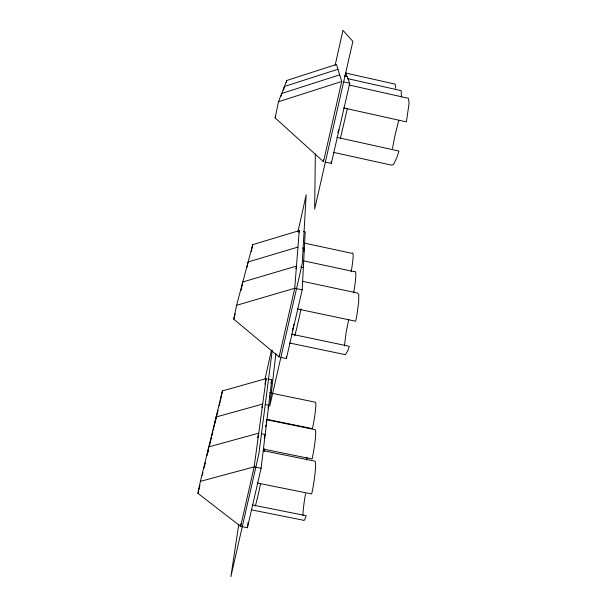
<?xml version="1.0" encoding="UTF-8"?>
<svg xmlns="http://www.w3.org/2000/svg" width="607" height="607" viewBox="0 0 607 607"><rect width="100%" height="100%" fill="white"/><g stroke="black" fill="none" stroke-linecap="round" stroke-linejoin="round"><path stroke-width="0.91" d="M315.352 153.844L314.661 209.074L352.887 41.359L342.947 30.35L335.125 65.374M344.419 346.043L346.104 332.613L348.714 319.358M280.935 357.386L286.383 358.517L302.195 289.843L305.222 231.904L303.523 231.54M299.266 230.622L294.736 288.257L279.121 357.007L233.756 319.153L236.601 305.306L252.724 244.636L299.266 230.622L298.864 232.443M286.383 358.517L286.542 356.658M279.121 357.007L279.319 355.141M275.912 353.562L269.713 406.303L302.24 263.582L306.178 194.893L297.938 231.76M401.447 97.014L401.166 90.633L347.606 78.629M241.055 523.575L240.638 526.39L254.166 466.859L266.139 378.601L222.435 390.908L200.393 481.351L197.928 493.332L240.638 526.39L247.413 527.733L261.109 468.263L271.761 379.77L267.748 378.935M272.262 350.201L258.885 453.793L230.888 576.65L238.771 524.167M247.413 527.733L248.157 522.157M392.448 148.548L395.149 134.716L398.761 120.345M353.562 292.893L354.048 290.442A29.273 3.156 -78 0 0 354.488 271.716L303.5 260.813M351.104 271.822L351.453 270.092A27.277 2.732 -77.9 0 0 351.946 253.324L304.486 243.134M347.386 108.41L340.337 138.722M275.153 117.902L278.476 101.741L286.716 80.503L336.475 64.433L341.718 81.482L323.493 161.697L275.153 117.902L275.775 116.172M207.01 455.553L208.8 446.866L258.734 433.178L257.694 437.776M241.093 290.267L242.808 281.974L296.482 266.071L295.859 268.818M281.132 96.118L281.678 93.493L339.677 74.851M247.049 267.148L248.119 261.974L297.976 247.072M283.628 90.177L284.387 86.505L337.955 69.244M220.341 401.022L222.435 390.908M251.283 251.624L252.724 244.636M286.337 82.34L286.716 80.503M265.084 378.791L271.488 350.125M264.91 384.087L266.139 378.601M261.867 407.707L262.687 404.05L216.077 417.009L213.216 430.371M270.934 383.419L271.761 379.77M268.066 408.025L268.484 406.197M303.728 251.207L304.357 248.438L302.536 248.051M264.333 438.163L265.176 434.491L261.496 433.739M293.393 326.058L293.796 324.32M325.231 162.077L331.308 163.412L349.753 83.28L345.413 72.415M197.928 493.332L199.9 485.221M202.313 475.296L202.966 472.587M204.066 468.08L205.378 462.671M207.776 452.776L208.429 450.091M209.521 445.606L211.479 437.541M211.911 435.75L212.784 432.161M214.984 423.087L216.327 417.57M216.775 415.727L218.11 410.211M219.226 405.613L220.121 401.94M337.849 132.485L338.547 129.799M233.756 319.153L235.175 313.758M292.293 330.413L292.991 327.788M278.476 101.741L341.718 81.482M236.601 305.306L294.736 288.257L302.195 289.843M200.393 481.351L254.166 466.859L261.109 468.263M251.328 509.819L303.31 520.199A30.236 3.118 -79.4 0 0 304.926 519.144L306.186 515.715L252.224 504.925M257.262 483.013L311.717 493.969L313.06 487.186A30.236 3.118 -79.4 0 0 314.987 461.176L263.499 450.728M263.377 449.097L312.112 458.991L313.356 452.723A27.937 2.724 -79.1 0 0 315.147 429.665L266.336 419.672M267.095 419.369L312.453 428.656L313.614 422.829A25.987 2.398 -78.8 0 0 315.276 402.198L269.614 392.782M265.259 404.573L268.689 405.279M291.504 334.176L349.298 346.293L347.697 350.96L345.307 354.663L289.653 343.023M297.316 308.917L355.672 321.232L357.068 314.13L358.669 302.013L358.775 294.524L357.424 293.006L302.324 281.291M300.784 266.989L303.356 267.535M333.607 152.395L391.507 165.134L393.556 164.512L396.948 157.312L398.974 151.067L336.794 137.334M343.501 81.884L349.753 83.28M349.055 85.01L408.42 98.304L409.072 103.357L406.402 121.893L343.562 107.902M345.542 72.999L394.982 84.1A29.766 3.027 -76.7 0 1 395.362 88.212M344.283 75.89L347.052 76.505M331.141 161.538L331.308 163.412M323.417 159.838L323.493 161.697M301.011 308.933A28.916 1.548 -78.1 0 1 294.668 335.914M269.546 395.347A26.048 1.024 -78.4 0 1 269.356 396.735M302.885 515.411A30.236 3.118 -79.4 0 1 305.533 493.719M266.42 420.56A28.005 1.161 -78.5 0 1 266.215 422.798M265.919 424.983A28.005 1.161 -78.5 0 1 265.654 426.767M306.474 459.931A27.937 2.724 -79.1 0 1 306.983 457.192M264.735 448.793A25.547 1.153 -78.5 0 1 264.182 451.487M260.615 483.498A27.649 1.32 -78.6 0 1 255.251 506.041"/></g></svg>
